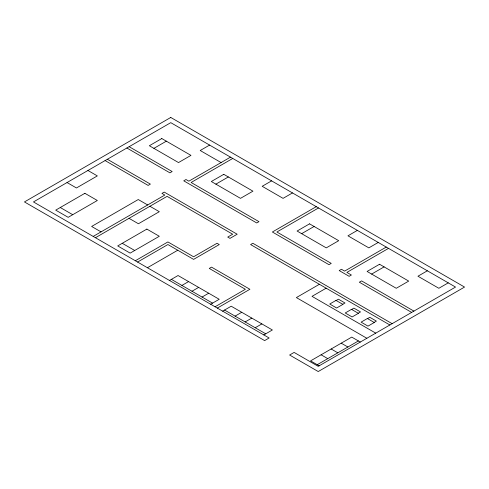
<?xml version="1.0" encoding="UTF-8"?>
<svg xmlns="http://www.w3.org/2000/svg" width="489" height="489" viewBox="0 0 489 489"><rect width="100%" height="100%" fill="white"/><g stroke="black" fill="none" stroke-linecap="round" stroke-linejoin="round"><path stroke-width="0.73" d="M153.901 148.363L166.352 141.174M209.604 145.08L200.203 150.508L221.089 162.568M93.191 236.413L164.83 195.05L161.957 193.393L164.212 192.091L237.183 234.225L229.983 238.381L227.733 237.079L232.678 234.225L167.085 196.352L95.447 237.715M230.496 157.14L188.858 181.181L185.991 179.524L183.736 180.82L256.707 222.953L258.962 221.651L191.113 182.483L232.746 158.442M215.881 184.145L228.332 176.957M271.584 180.869L262.183 186.297L283.07 198.357L292.477 192.929M135.331 260.747L167.904 241.939L193.607 256.78L217.012 243.271L219.261 244.567L193.607 259.384L167.904 244.543L137.586 262.043M147.433 267.734L177.751 250.227M169.487 280.466L178.051 275.521L219.219 299.286L210.655 304.231M316.261 206.658L272.373 232L328.987 264.683L331.242 263.382L276.884 232L318.516 207.959M181.92 285.429L188.571 281.591M191.988 291.242L198.638 287.404M301.652 233.663L314.103 226.474M202.049 297.055L208.699 293.211M215.074 306.786L245.392 289.28L209.274 268.43L211.529 267.128L249.897 289.28L217.33 308.082M357.355 230.386L347.954 235.814L368.84 247.874L378.241 242.446M222.648 311.157L231.211 306.212L272.379 329.977L263.815 334.922M235.081 316.126L241.731 312.282M245.148 321.933L251.798 318.094M319.39 284.286L296.371 297.581L366.854 338.272M386.261 247.073L344.629 271.108L341.444 269.274L339.195 270.576L349.134 276.316L351.389 275.014L346.878 272.41L388.51 248.375M255.209 327.746L261.859 323.907M326.151 288.192L312.019 296.352L375.741 333.137M371.646 274.078L384.097 266.89M336.157 300.497L338.425 299.189L345.008 302.991L342.746 304.299M351.652 309.439L353.914 308.131L360.503 311.933L358.241 313.241M427.349 270.796L417.948 276.224L438.841 288.284L448.242 282.856M367.532 318.608L369.794 317.3L376.383 321.102L374.122 322.41M317.233 364.708L358.4 340.943M129.133 146.694L172.152 171.535L169.903 172.837L126.877 147.996M413.902 311.108L361.591 280.906L359.336 282.202L411.652 312.41M107.354 159.267L150.38 184.108L148.124 185.41L105.104 160.569M392.129 323.681L252.85 243.271L250.6 244.567L389.874 324.977M87.934 170.478L97.335 175.912L76.449 187.972L67.048 182.544M147.666 204.964L138.259 199.536L91.639 226.456L101.04 231.884M149.915 206.266L159.316 211.694L138.43 223.754L129.029 218.326M360.314 342.049L351.75 337.098L310.582 360.87L319.146 365.815M341.23 343.174L347.881 347.013M331.163 348.987L337.82 352.826M321.102 354.794L327.752 358.639M60.275 207.513L72.727 214.702M122.256 243.296L134.707 250.484M171.401 279.36L212.568 303.125M224.561 310.05L265.729 333.816M170.765 117.458L24.45 201.933L264.628 340.595L269.133 337.991L33.46 201.933L170.765 122.66L455.54 287.067L318.235 366.34L294.121 352.422L289.616 355.02L318.235 371.542L464.55 287.067L170.765 117.458M161.798 138.546L149.347 145.734L178.509 162.568L190.961 155.38L161.798 138.546M84.884 193.302L55.722 210.142L68.173 217.33L97.335 200.496L84.884 193.302M223.779 174.328L211.327 181.517L240.49 198.357L252.941 191.168L223.779 174.328M146.865 229.09L117.702 245.924L130.153 253.119L159.316 236.279L146.865 229.09M309.549 223.846L297.092 231.034L326.261 247.874L338.712 240.686L309.549 223.846M379.543 264.256L367.092 271.45L396.255 288.284L408.712 281.096L379.543 264.256M336.004 300.405L329.727 304.03L336.621 308.009L342.899 304.384L336.004 300.405M351.499 309.348L345.222 312.972L352.117 316.958L358.394 313.333L351.499 309.348M367.38 318.516L361.102 322.141L367.997 326.126L374.274 322.502L367.38 318.516"/></g></svg>
